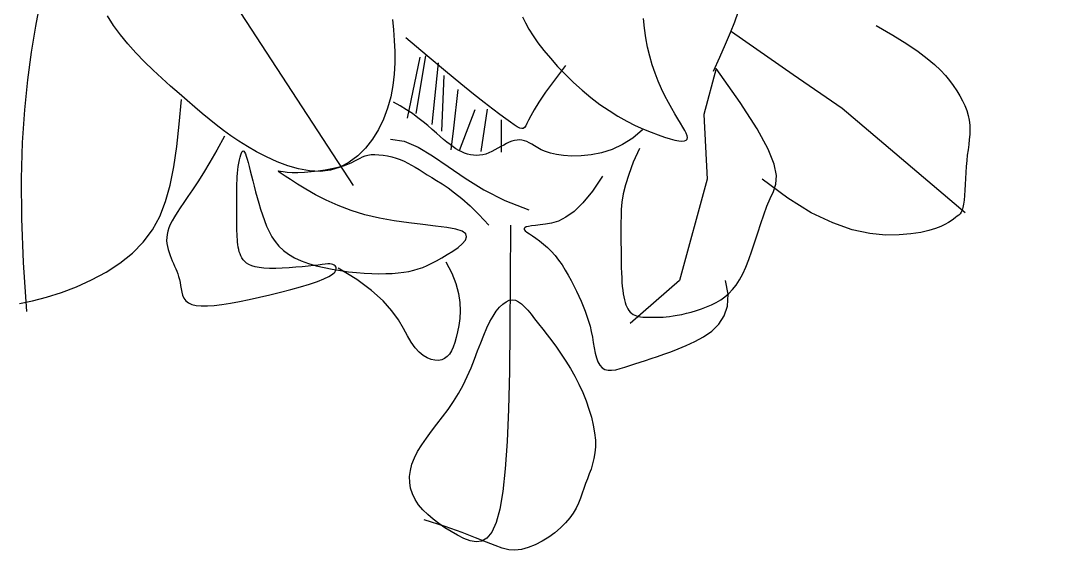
# Model space of a CAD drawing. Header units: metres. Extents: x 10 to 239, y 2 to 253.
# Drawn here: x 94.709 to 96.792, y 92.052 to 93.117 of the extents above; entities that cross this region are included whole.
import ezdxf

# ---------------------------------------------------------------- set-up
doc = ezdxf.new("R2010")
doc.units = ezdxf.units.M
doc.header["$MEASUREMENT"] = 0
doc.layers.add('1', color=7, linetype='Continuous')
doc.layers.add('cot200', color=9, linetype='Continuous')
doc.layers.add('bloques ARBOLES', color=7, linetype='Continuous', true_color=0xb8d897)

# ---------------------------------------------------------------- blocks, each defined once
blk = doc.blocks.new('A$C6F4E7DED')
for p, q in [((1322.96, 623.06), (1116.26, 306.06)), ((1382.65, 439.75), (1378.76, 460.59)), ((793.44, 451.19), (796.39, 443.14)), ((1317.46, 440.42), (1322.59, 448.45)), ((677.54, 440.24), (663.4, 432.07)), ((796.39, 443.14), (799.9, 434.25)), ((871.79, 438.05), (872.7, 446.15)), ((971.83, 442.42), (968.91, 437.14)), ((974.24, 447.44), (971.83, 442.42)), ((1083.42, 445.35), (1082.57, 436.73)), ((1311.75, 432.54), (1317.46, 440.42)), ((1386.25, 417.87), (1382.65, 439.75)), ((663.4, 432.07), (651.73, 424.85)), ((747.17, 399.01), (798.75, 435.09)), ((799.9, 434.25), (804.02, 424.42)), ((870.68, 430.04), (871.79, 438.05)), ((965.4, 431.57), (961.24, 425.64)), ((968.91, 437.14), (965.4, 431.57)), ((1082.57, 436.73), (1081.9, 427.75)), ((1305.46, 424.82), (1311.75, 432.54)), ((651.73, 424.85), (642.21, 418.44)), ((804.02, 424.42), (808.78, 413.56)), ((867.45, 414.6), (869.25, 422.21)), ((869.25, 422.21), (870.68, 430.04)), ((961.24, 425.64), (956.38, 419.34)), ((1054.2, 414.79), (1072.14, 429.94)), ((1081.9, 427.75), (1081.51, 418.49)), ((1298.7, 417.27), (1305.46, 424.82)), ((642.21, 418.44), (634.52, 412.73)), ((808.78, 413.56), (814.23, 401.59)), ((865.31, 407.27), (867.45, 414.6)), ((956.38, 419.34), (950.87, 412.76)), ((1038.91, 402.06), (1054.2, 414.79)), ((1055.7, 414.86), (1063.69, 366.39)), ((1060.49, 413.8), (1071.15, 362.66)), ((1081.51, 418.49), (1081.51, 409.03)), ((1291.61, 409.93), (1298.7, 417.27)), ((1389.42, 394.58), (1386.25, 417.87)), ((628.36, 407.57), (623.41, 402.83)), ((634.52, 412.73), (628.36, 407.57)), ((862.89, 400.24), (865.31, 407.27)), ((938.03, 406.74), (947.51, 394.38)), ((944.82, 406.01), (938.29, 399.23)), ((950.87, 412.76), (944.82, 406.01)), ((1045.03, 409), (1050.37, 357.34)), ((1081.51, 409.03), (1082, 399.45)), ((1284.31, 402.82), (1291.61, 409.93)), ((619.34, 398.37), (615.85, 394.07)), ((623.41, 402.83), (619.34, 398.37)), ((705.91, 370.66), (747.17, 399.01)), ((791.62, 375.73), (811.65, 404.17)), ((811.65, 404.17), (821.97, 365.51)), ((860.28, 393.54), (862.89, 400.24)), ((938.29, 399.23), (931.39, 392.52)), ((1026.01, 391.48), (1038.91, 402.06)), ((1040.24, 398.35), (1042.37, 351.48)), ((1082, 399.45), (1083.08, 389.85)), ((1269.61, 389.42), (1276.93, 395.98)), ((1276.93, 395.98), (1284.31, 402.82)), ((612.68, 389.82), (609.79, 385.58)), ((615.85, 394.07), (612.68, 389.82)), ((854.68, 381.25), (857.52, 387.2)), ((857.52, 387.2), (860.28, 393.54)), ((931.39, 392.52), (924.18, 386.02)), ((947.51, 394.38), (954.87, 384.21)), ((1015.24, 382.8), (1026.01, 391.48)), ((1083.08, 389.85), (1084.85, 380.3)), ((1262.48, 383.19), (1269.61, 389.42)), ((1391.99, 369.43), (1389.42, 394.58)), ((607.2, 381.37), (604.92, 377.19)), ((609.79, 385.58), (607.2, 381.37)), ((851.84, 375.73), (854.68, 381.25)), ((916.77, 379.84), (909.23, 374.1)), ((924.18, 386.02), (916.77, 379.84)), ((954.87, 384.21), (960.42, 375.98)), ((1006.34, 375.77), (1015.24, 382.8)), ((1028.51, 386.63), (1032.24, 354.14)), ((1084.85, 380.3), (1087.42, 370.9)), ((1255.67, 377.3), (1262.48, 383.19)), ((1262.31, 357.48), (1260.47, 378.11)), ((602.97, 373.04), (601.38, 368.92)), ((602.74, 283.05), (705.91, 370.66)), ((604.92, 377.19), (602.97, 373.04)), ((777.39, 353.54), (791.62, 375.73)), ((846.38, 366.07), (849.05, 370.66)), ((849.05, 370.66), (851.84, 375.73)), ((909.23, 374.1), (901.64, 368.9)), ((960.42, 375.98), (964.46, 369.48)), ((964.46, 369.48), (967.29, 364.47)), ((993.14, 365.66), (999.06, 370.14)), ((999.06, 370.14), (1006.34, 375.77)), ((1003.99, 370.12), (1009.32, 334.44)), ((1014.12, 369.59), (1027.44, 334.97)), ((1066.62, 366.31), (1071.56, 369.62)), ((1071.56, 369.62), (1076.83, 372.81)), ((1076.83, 372.81), (1082.46, 375.82)), ((1087.42, 370.9), (1090.87, 361.74)), ((1243.16, 366.57), (1249.26, 371.78)), ((1249.26, 371.78), (1255.67, 377.3)), ((1393.82, 341.98), (1391.99, 369.43)), ((599.3, 360.79), (598.85, 356.77)), ((600.15, 364.83), (599.3, 360.79)), ((601.38, 368.92), (600.15, 364.83)), ((821.97, 365.51), (819.39, 311.39)), ((841.62, 358.28), (843.88, 361.95)), ((843.88, 361.95), (846.38, 366.07)), ((894.11, 364.25), (886.72, 360.12)), ((901.64, 368.9), (894.11, 364.25)), ((967.29, 364.47), (969.22, 360.72)), ((969.22, 360.72), (970.54, 357.99)), ((984.37, 359.17), (988.32, 362.07)), ((988.32, 362.07), (993.14, 365.66)), ((992.26, 361.07), (992.26, 333.9)), ((1057.71, 359.56), (1062.01, 362.93)), ((1062.01, 362.93), (1066.62, 366.31)), ((1090.87, 361.74), (1095.16, 352.98)), ((1231.33, 356.89), (1237.23, 361.63)), ((1237.23, 361.63), (1243.16, 366.57)), ((598.85, 356.77), (598.73, 352.77)), ((598.73, 352.77), (598.89, 348.73)), ((768.12, 336.58), (777.39, 353.54)), ((836.78, 349.83), (838.01, 352.23)), ((838.01, 352.23), (839.64, 355.04)), ((839.64, 355.04), (841.62, 358.28)), ((872.73, 353.35), (866.31, 350.67)), ((879.57, 356.49), (872.73, 353.35)), ((873.55, 352.63), (881.61, 345.71)), ((886.72, 360.12), (879.57, 356.49)), ((970.54, 357.99), (971.55, 356.06)), ((971.55, 356.06), (972.54, 354.73)), ((972.54, 354.73), (973.63, 353.98)), ((973.63, 353.98), (974.93, 353.81)), ((974.93, 353.81), (976.55, 354.24)), ((976.55, 354.24), (978.59, 355.26)), ((978.59, 355.26), (981.17, 356.91)), ((981.17, 356.91), (984.37, 359.17)), ((1032.24, 354.14), (1034.37, 336.03)), ((1046.56, 350.05), (1050, 353.06)), ((1050, 353.06), (1053.71, 356.25)), ((1053.71, 356.25), (1057.71, 359.56)), ((1095.16, 352.98), (1100.24, 344.8)), ((1219.05, 347.81), (1225.32, 352.3)), ((1225.32, 352.3), (1231.33, 356.89)), ((1264.35, 338.75), (1262.31, 357.48)), ((598.89, 348.73), (599.25, 344.63)), ((599.25, 344.63), (599.75, 340.42)), ((835.72, 346.18), (835.99, 347.82)), ((836.01, 344.92), (835.72, 346.18)), ((835.99, 347.82), (836.78, 349.83)), ((836.87, 344.02), (836.01, 344.92)), ((838.33, 343.49), (836.87, 344.02)), ((840.4, 343.34), (838.33, 343.49)), ((843.09, 343.57), (840.4, 343.34)), ((846.42, 344.19), (843.09, 343.57)), ((850.41, 345.2), (846.42, 344.19)), ((855.06, 346.61), (850.41, 345.2)), ((860.39, 348.43), (855.06, 346.61)), ((866.31, 350.67), (860.39, 348.43)), ((881.61, 345.71), (890.18, 340.33)), ((968.54, 341.89), (970.62, 342.88)), ((970.62, 342.88), (972.68, 343.59)), ((972.68, 343.59), (974.72, 344.02)), ((974.72, 344.02), (976.77, 344.2)), ((976.77, 344.2), (978.83, 344.11)), ((978.83, 344.11), (980.94, 343.76)), ((980.94, 343.76), (983.09, 343.16)), ((983.09, 343.16), (985.31, 342.32)), ((1037.66, 342.42), (1040.43, 344.73)), ((1040.43, 344.73), (1043.38, 347.27)), ((1043.38, 347.27), (1046.56, 350.05)), ((1073.49, 343.09), (1061.82, 338.17)), ((1085.03, 344.89), (1073.49, 343.09)), ((1100.24, 344.8), (1106.05, 337.38)), ((1205.19, 338.88), (1212.39, 343.35)), ((1212.39, 343.35), (1219.05, 347.81)), ((1224.31, 347.47), (1230.78, 335.73)), ((599.75, 340.42), (600.33, 336.08)), ((600.33, 336.08), (600.92, 331.57)), ((762.94, 323.85), (768.12, 336.58)), ((876.13, 337.16), (881.23, 325.47)), ((890.18, 340.33), (899.03, 336.32)), ((899.03, 336.32), (907.94, 333.51)), ((950.71, 333.13), (954.94, 334.51)), ((954.94, 334.51), (958.5, 336.04)), ((958.5, 336.04), (961.51, 337.62)), ((961.51, 337.62), (964.11, 339.18)), ((964.11, 339.18), (966.41, 340.63)), ((966.41, 340.63), (968.54, 341.89)), ((985.31, 342.32), (987.6, 341.24)), ((987.6, 341.24), (989.97, 339.99)), ((989.97, 339.99), (992.4, 338.63)), ((992.4, 338.63), (994.87, 337.22)), ((994.87, 337.22), (997.39, 335.83)), ((997.39, 335.83), (999.94, 334.53)), ((999.94, 334.53), (1002.5, 333.37)), ((1022.85, 333.13), (1025.29, 334.16)), ((1025.29, 334.16), (1027.69, 335.39)), ((1027.69, 335.39), (1030.09, 336.82)), ((1030.09, 336.82), (1032.53, 338.47)), ((1032.53, 338.47), (1035.04, 340.33)), ((1035.04, 340.33), (1037.66, 342.42)), ((1061.82, 338.17), (1049.67, 330.9)), ((1106.05, 337.38), (1112.54, 330.9)), ((1189.01, 330.01), (1197.37, 334.38)), ((1197.37, 334.38), (1205.19, 338.88)), ((1207.53, 334.03), (1206.85, 332.62)), ((1208.19, 334.84), (1207.53, 334.03)), ((1208.83, 335.02), (1208.19, 334.84)), ((1209.47, 334.53), (1208.83, 335.02)), ((1210.11, 333.44), (1209.47, 334.53)), ((1230.78, 335.73), (1236.67, 325.51)), ((1266.81, 321.77), (1264.35, 338.75)), ((1394.72, 311.79), (1393.82, 341.98)), ((600.92, 331.57), (601.45, 326.86)), ((601.45, 326.86), (601.88, 321.92)), ((881.23, 325.47), (885.07, 315.35)), ((907.94, 333.51), (916.68, 331.75)), ((916.68, 331.75), (925.05, 330.88)), ((925.05, 330.88), (932.81, 330.73)), ((932.81, 330.73), (939.74, 331.15)), ((939.74, 331.15), (945.69, 331.98)), ((945.69, 331.98), (950.71, 333.13)), ((1002.5, 333.37), (1005.08, 332.44)), ((1005.08, 332.44), (1007.66, 331.77)), ((1007.66, 331.77), (1010.23, 331.38)), ((1010.23, 331.38), (1012.8, 331.25)), ((1012.8, 331.25), (1015.34, 331.36)), ((1015.34, 331.36), (1017.87, 331.73)), ((1017.87, 331.73), (1020.38, 332.32)), ((1020.38, 332.32), (1022.85, 333.13)), ((1049.67, 330.9), (1036.68, 322.02)), ((1073.57, 326.35), (1070.41, 324.82)), ((1076.87, 327.71), (1073.57, 326.35)), ((1080.34, 328.92), (1076.87, 327.71)), ((1083.94, 329.95), (1080.34, 328.92)), ((1087.59, 330.79), (1083.94, 329.95)), ((1091.21, 331.42), (1087.59, 330.79)), ((1094.74, 331.83), (1091.21, 331.42)), ((1098.08, 332), (1094.74, 331.83)), ((1101.18, 331.92), (1098.08, 332)), ((1103.95, 331.58), (1101.18, 331.92)), ((1106.35, 330.96), (1103.95, 331.58)), ((1108.5, 330.11), (1106.35, 330.96)), ((1110.55, 329.07), (1108.5, 330.11)), ((1112.65, 327.88), (1110.55, 329.07)), ((1112.54, 330.9), (1119.64, 325.53)), ((1114.95, 326.58), (1112.65, 327.88)), ((1117.61, 325.24), (1114.95, 326.58)), ((1120.77, 323.88), (1117.61, 325.24)), ((1119.64, 325.53), (1127.31, 321.46)), ((1171.24, 322.57), (1180.25, 326)), ((1180.25, 326), (1189.01, 330.01)), ((1204.6, 325.29), (1203.74, 321.96)), ((1205.4, 328.21), (1204.6, 325.29)), ((1206.14, 330.67), (1205.4, 328.21)), ((1206.85, 332.62), (1206.14, 330.67)), ((1210.72, 331.84), (1210.11, 333.44)), ((1211.3, 329.81), (1210.72, 331.84)), ((1211.85, 327.44), (1211.3, 329.81)), ((1212.34, 324.81), (1211.85, 327.44)), ((1236.67, 325.51), (1242.02, 316.67)), ((601.88, 321.92), (602.22, 316.86)), ((602.22, 316.86), (602.5, 311.79)), ((761.02, 314.34), (762.94, 323.85)), ((1036.68, 322.02), (1022.47, 312.3)), ((1057.74, 317.26), (1054.22, 315.04)), ((1061.04, 319.36), (1057.74, 317.26)), ((1064.21, 321.33), (1061.04, 319.36)), ((1067.31, 323.15), (1064.21, 321.33)), ((1070.41, 324.82), (1067.31, 323.15)), ((1124.58, 322.56), (1120.77, 323.88)), ((1129.14, 321.32), (1124.58, 322.56)), ((1127.31, 321.46), (1135.49, 318.87)), ((1134.32, 320.18), (1129.14, 321.32)), ((1139.92, 319.17), (1134.32, 320.18)), ((1135.49, 318.87), (1144.11, 317.85)), ((1145.75, 318.32), (1139.92, 319.17)), ((1144.11, 317.85), (1153.03, 318.28)), ((1151.62, 317.65), (1145.75, 318.32)), ((1157.34, 317.18), (1151.62, 317.65)), ((1153.03, 318.28), (1162.12, 319.92)), ((1162.72, 316.95), (1157.34, 317.18)), ((1162.12, 319.92), (1171.24, 322.57)), ((1167.57, 316.98), (1162.72, 316.95)), ((1171.7, 317.25), (1167.57, 316.98)), ((1175.03, 317.65), (1171.7, 317.25)), ((1177.48, 318.03), (1175.03, 317.65)), ((1176.78, 316.09), (1178.69, 317.4)), ((1178.96, 318.21), (1177.48, 318.03)), ((1178.69, 317.4), (1179.39, 318.05)), ((1179.39, 318.05), (1178.96, 318.21)), ((1202.81, 318.26), (1201.81, 314.25)), ((1203.74, 321.96), (1202.81, 318.26)), ((1212.77, 322.01), (1212.34, 324.81)), ((1213.13, 319.12), (1212.77, 322.01)), ((1213.41, 316.23), (1213.13, 319.12)), ((1242.02, 316.67), (1246.85, 309.03)), ((1269.89, 306.41), (1266.81, 321.77)), ((602.5, 311.79), (602.74, 306.83)), ((751.56, 295.24), (772.96, 311.39)), ((761.51, 307.04), (761.02, 314.34)), ((819.39, 311.39), (842.6, 226.35)), ((885.07, 315.35), (887.82, 306.57)), ((907.08, 313.97), (915.54, 301.15)), ((1022.47, 312.3), (1006.69, 302.49)), ((1046.3, 310.17), (1041.76, 307.35)), ((1050.43, 312.68), (1046.3, 310.17)), ((1054.22, 315.04), (1050.43, 312.68)), ((1163.23, 307.18), (1169.05, 310.95)), ((1169.05, 310.95), (1173.58, 313.97)), ((1173.58, 313.97), (1176.78, 316.09)), ((1200.72, 309.96), (1199.55, 305.45)), ((1201.81, 314.25), (1200.72, 309.96)), ((1213.63, 313.35), (1213.41, 316.23)), ((1213.78, 310.49), (1213.63, 313.35)), ((1213.88, 307.69), (1213.78, 310.49)), ((1213.94, 304.94), (1213.88, 307.69)), ((1246.85, 309.03), (1251.18, 302.44)), ((1394.54, 278.43), (1394.72, 311.79)), ((602.74, 306.83), (602.99, 302.09)), ((602.99, 302.09), (603.27, 297.68)), ((763.55, 300.96), (761.51, 307.04)), ((766.3, 295.07), (763.55, 300.96)), ((887.82, 306.57), (889.67, 298.91)), ((889.67, 298.91), (890.79, 292.12)), ((915.54, 301.15), (923.49, 291.4)), ((1006.69, 302.49), (988.98, 293.35)), ((1031.22, 299.96), (1025.09, 295)), ((1036.76, 304.01), (1031.22, 299.96)), ((1041.76, 307.35), (1036.76, 304.01)), ((1148.12, 298.29), (1156.22, 302.89)), ((1156.22, 302.89), (1163.23, 307.18)), ((1198.3, 300.76), (1196.97, 295.96)), ((1199.55, 305.45), (1198.3, 300.76)), ((1213.98, 302.27), (1213.94, 304.94)), ((1213.99, 299.69), (1213.98, 302.27)), ((1213.99, 297.22), (1213.99, 299.69)), ((1251.18, 302.44), (1255.04, 296.74)), ((1273.79, 292.53), (1269.89, 306.41)), ((603.27, 297.68), (603.6, 293.73)), ((603.6, 293.73), (604.03, 290.35)), ((604.03, 290.35), (604.58, 287.61)), ((731.84, 283.13), (751.56, 295.24)), ((769.06, 288.58), (766.3, 295.07)), ((890.79, 292.12), (891.36, 285.97)), ((923.49, 291.4), (930.92, 284.29)), ((988.98, 293.35), (968.97, 285.62)), ((1025.09, 295), (1018.3, 288.94)), ((1128.97, 289.09), (1139, 293.62)), ((1139, 293.62), (1148.12, 298.29)), ((1195.56, 291.09), (1194.07, 286.19)), ((1196.97, 295.96), (1195.56, 291.09)), ((1213.99, 294.86), (1213.99, 297.22)), ((1213.99, 292.6), (1213.99, 294.86)), ((1213.99, 290.4), (1213.99, 292.6)), ((1213.99, 288.25), (1213.99, 290.4)), ((1255.04, 296.74), (1258.47, 291.76)), ((1258.47, 291.76), (1261.49, 287.34)), ((1278.72, 280), (1273.79, 292.53)), ((604.58, 287.61), (605.25, 285.44)), ((605.25, 285.44), (606.07, 283.73)), ((606.07, 283.73), (607.04, 282.35)), ((607.04, 282.35), (608.17, 281.19)), ((713.8, 274.54), (731.84, 283.13)), ((771.7, 281.49), (769.06, 288.58)), ((774.25, 273.99), (771.7, 281.49)), ((891.36, 285.97), (891.57, 280.24)), ((930.92, 284.29), (937.81, 279.37)), ((1010.79, 281.59), (1002.5, 272.74)), ((1018.3, 288.94), (1010.79, 281.59)), ((1094.34, 278.48), (1106.53, 281.33)), ((1106.53, 281.33), (1118.12, 284.91)), ((1118.12, 284.91), (1128.97, 289.09)), ((1192.5, 281.33), (1190.83, 276.54)), ((1194.07, 286.19), (1192.5, 281.33)), ((1213.99, 286.12), (1213.99, 288.25)), ((1213.99, 283.99), (1213.99, 286.12)), ((1213.99, 281.83), (1213.99, 283.99)), ((1213.99, 279.61), (1213.99, 281.83)), ((1261.49, 287.34), (1264.12, 283.35)), ((1264.12, 283.35), (1266.38, 279.7)), ((608.17, 281.19), (609.47, 280.14)), ((609.47, 280.14), (610.95, 279.08)), ((610.95, 279.08), (612.63, 277.89)), ((612.63, 277.89), (614.53, 276.49)), ((614.53, 276.49), (616.81, 274.92)), ((616.81, 274.92), (619.65, 273.23)), ((619.65, 273.23), (623.21, 271.5)), ((697.42, 268.93), (713.8, 274.54)), ((776.75, 266.29), (774.25, 273.99)), ((891.57, 280.24), (891.6, 274.67)), ((891.6, 274.67), (891.6, 269.09)), ((937.81, 279.37), (944.13, 276.21)), ((944.13, 276.21), (949.87, 274.38)), ((949.87, 274.38), (955.01, 273.44)), ((955.01, 273.44), (959.52, 272.95)), ((959.52, 272.95), (963.39, 272.55)), ((963.39, 272.55), (966.6, 272.15)), ((984.45, 272.74), (984.52, 226.93)), ((1047.22, 271.93), (1057.95, 273.17)), ((1057.95, 273.17), (1069.65, 274.56)), ((1069.65, 274.56), (1081.92, 276.28)), ((1081.92, 276.28), (1094.34, 278.48)), ((1190.83, 276.54), (1189.01, 271.87)), ((1213.94, 270.16), (1213.97, 272.57)), ((1213.97, 272.57), (1213.98, 274.97)), ((1213.98, 274.97), (1213.99, 277.32)), ((1213.99, 277.32), (1213.99, 279.61)), ((1266.38, 279.7), (1268.28, 276.36)), ((1268.28, 276.36), (1269.84, 273.27)), ((1269.84, 273.27), (1271.07, 270.39)), ((1284.9, 268.68), (1278.72, 280)), ((1393.1, 241.44), (1394.54, 278.43)), ((623.21, 271.5), (627.69, 269.79)), ((627.69, 269.79), (633.24, 268.17)), ((633.24, 268.17), (640.06, 266.69)), ((640.06, 266.69), (648.31, 265.44)), ((648.31, 265.44), (658.14, 264.54)), ((658.14, 264.54), (669.6, 264.46)), ((669.6, 264.46), (682.69, 265.75)), ((682.69, 265.75), (697.42, 268.93)), ((779.22, 258.6), (776.75, 266.29)), ((891.6, 269.09), (891.59, 263.51)), ((968.5, 265.33), (965.99, 263.63)), ((966.6, 272.15), (969.17, 271.71)), ((970.53, 266.78), (968.5, 265.33)), ((969.17, 271.71), (971.07, 271.21)), ((971.98, 268.01), (970.53, 266.78)), ((971.07, 271.21), (972.31, 270.61)), ((972.77, 269.04), (971.98, 268.01)), ((972.31, 270.61), (972.88, 269.9)), ((972.88, 269.9), (972.77, 269.04)), ((1021.13, 262.89), (1021.89, 265.43)), ((1021.89, 265.43), (1024.86, 267.58)), ((1024.86, 267.58), (1030.27, 269.3)), ((1030.27, 269.3), (1037.86, 270.7)), ((1037.86, 270.7), (1047.22, 271.93)), ((1186.96, 267.35), (1184.6, 263.02)), ((1189.01, 271.87), (1186.96, 267.35)), ((1213.7, 263), (1213.81, 265.35)), ((1213.81, 265.35), (1213.88, 267.75)), ((1213.88, 267.75), (1213.94, 270.16)), ((1271.07, 270.39), (1271.98, 267.65)), ((1271.98, 267.65), (1272.57, 265.01)), ((1272.57, 265.01), (1272.88, 262.43)), ((1292.52, 258.43), (1284.9, 268.68)), ((781.68, 251.1), (779.22, 258.6)), ((891.58, 257.97), (891.55, 252.52)), ((891.59, 263.51), (891.58, 257.97)), ((956.69, 256.9), (953.35, 254.04)), ((959.98, 259.44), (956.69, 256.9)), ((963.12, 261.68), (959.98, 259.44)), ((965.99, 263.63), (963.12, 261.68)), ((1022.21, 260.06), (1021.13, 262.89)), ((1024.75, 257.06), (1022.21, 260.06)), ((1028.37, 253.98), (1024.75, 257.06)), ((1178.65, 255.05), (1174.92, 251.49)), ((1181.86, 258.91), (1178.65, 255.05)), ((1184.6, 263.02), (1181.86, 258.91)), ((1212.83, 254.31), (1213.14, 256.36)), ((1213.14, 256.36), (1213.38, 258.5)), ((1213.38, 258.5), (1213.56, 260.71)), ((1213.56, 260.71), (1213.7, 263)), ((1272.68, 257.29), (1272.25, 254.74)), ((1272.91, 259.85), (1272.68, 257.29)), ((1272.88, 262.43), (1272.91, 259.85)), ((1301.7, 249.14), (1292.52, 258.43)), ((784.17, 244.01), (781.68, 251.1)), ((891.5, 247.23), (891.42, 242.14)), ((891.55, 252.52), (891.5, 247.23)), ((946.92, 247.28), (943.93, 243.42)), ((950.06, 250.83), (946.92, 247.28)), ((953.35, 254.04), (950.06, 250.83)), ((1032.71, 250.91), (1028.37, 253.98)), ((1037.4, 247.97), (1032.71, 250.91)), ((1042.05, 245.25), (1037.4, 247.97)), ((1170.57, 248.26), (1165.58, 245.37)), ((1174.92, 251.49), (1170.57, 248.26)), ((1209.69, 245.25), (1210.58, 246.9)), ((1210.58, 246.9), (1211.32, 248.63)), ((1211.32, 248.63), (1211.94, 250.44)), ((1211.94, 250.44), (1212.43, 252.34)), ((1212.43, 252.34), (1212.83, 254.31)), ((1270.04, 247.33), (1269.11, 244.97)), ((1270.89, 249.75), (1270.04, 247.33)), ((1271.64, 252.23), (1270.89, 249.75)), ((1272.25, 254.74), (1271.64, 252.23)), ((1312.22, 240.77), (1301.7, 249.14)), ((786.72, 237.52), (784.17, 244.01)), ((789.34, 231.79), (786.72, 237.52)), ((891.31, 237.31), (891.17, 232.79)), ((891.42, 242.14), (891.31, 237.31)), ((941.09, 239.33), (938.4, 235.05)), ((943.93, 243.42), (941.09, 239.33)), ((1038.61, 241.81), (1033.62, 232.45)), ((1046.38, 242.83), (1042.05, 245.25)), ((1050.4, 240.71), (1046.38, 242.83)), ((1054.23, 238.88), (1050.4, 240.71)), ((1057.95, 237.3), (1054.23, 238.88)), ((1061.68, 235.97), (1057.95, 237.3)), ((1130.5, 236.28), (1130.76, 237.48)), ((1130.76, 237.48), (1131.42, 238.47)), ((1131.42, 238.47), (1132.32, 239.24)), ((1132.32, 239.24), (1133.34, 239.76)), ((1133.34, 239.76), (1134.52, 240.07)), ((1134.52, 240.07), (1135.94, 240.19)), ((1135.94, 240.19), (1137.69, 240.15)), ((1137.69, 240.15), (1139.84, 239.96)), ((1139.84, 239.96), (1142.47, 239.66)), ((1147.52, 238.7), (1140.84, 237.06)), ((1142.47, 239.66), (1145.67, 239.26)), ((1145.67, 239.26), (1149.51, 238.81)), ((1153.94, 240.61), (1147.52, 238.7)), ((1149.51, 238.81), (1154.04, 238.31)), ((1160, 242.83), (1153.94, 240.61)), ((1154.04, 238.31), (1159.11, 237.81)), ((1159.11, 237.81), (1164.56, 237.33)), ((1165.58, 245.37), (1160, 242.83)), ((1164.56, 237.33), (1170.2, 236.93)), ((1195.23, 237.1), (1198.63, 237.76)), ((1198.63, 237.76), (1201.48, 238.62)), ((1201.48, 238.62), (1203.83, 239.67)), ((1203.83, 239.67), (1205.77, 240.87)), ((1205.77, 240.87), (1207.35, 242.22)), ((1207.35, 242.22), (1208.63, 243.68)), ((1208.63, 243.68), (1209.69, 245.25)), ((1266.24, 238.28), (1265.32, 236.13)), ((1267.19, 240.45), (1266.24, 238.28)), ((1268.15, 242.67), (1267.19, 240.45)), ((1269.11, 244.97), (1268.15, 242.67)), ((1323.75, 233.32), (1312.22, 240.77)), ((1390.26, 200.39), (1393.1, 241.44)), ((792.06, 226.79), (789.34, 231.79)), ((890.99, 228.62), (890.76, 224.79)), ((891.17, 232.79), (890.99, 228.62)), ((935.85, 230.65), (933.44, 226.19)), ((938.4, 235.05), (935.85, 230.65)), ((1033.62, 232.45), (1030.11, 223.68)), ((1065.5, 234.86), (1061.68, 235.97)), ((1069.53, 233.95), (1065.5, 234.86)), ((1073.86, 233.22), (1069.53, 233.95)), ((1078.57, 232.66), (1073.86, 233.22)), ((1083.65, 232.26), (1078.57, 232.66)), ((1089.08, 232.04), (1083.65, 232.26)), ((1094.81, 231.99), (1089.08, 232.04)), ((1100.83, 232.12), (1094.81, 231.99)), ((1107.1, 232.44), (1100.83, 232.12)), ((1113.6, 232.95), (1107.1, 232.44)), ((1113.26, 227.13), (1128.88, 236.66)), ((1120.28, 233.65), (1113.6, 232.95)), ((1127.12, 234.56), (1120.28, 233.65)), ((1134, 235.69), (1127.12, 234.56)), ((1130.81, 234.89), (1130.5, 236.28)), ((1131.85, 233.31), (1130.81, 234.89)), ((1133.77, 231.56), (1131.85, 233.31)), ((1136.74, 229.67), (1133.77, 231.56)), ((1140.84, 237.06), (1134, 235.69)), ((1140.92, 227.64), (1136.74, 229.67)), ((1170.2, 236.93), (1175.86, 236.62)), ((1175.86, 236.62), (1181.37, 236.45)), ((1181.37, 236.45), (1186.54, 236.45)), ((1186.54, 236.45), (1191.21, 236.66)), ((1191.21, 236.66), (1195.23, 237.1)), ((1262.89, 229.5), (1262.24, 227.13)), ((1263.63, 231.77), (1262.89, 229.5)), ((1264.44, 233.97), (1263.63, 231.77)), ((1265.32, 236.13), (1264.44, 233.97)), ((1335.98, 226.76), (1323.75, 233.32)), ((794.91, 222.44), (792.06, 226.79)), ((797.89, 218.67), (794.91, 222.44)), ((801.6, 214.72), (803.91, 226.35)), ((842.6, 226.35), (883.86, 190.27)), ((890.48, 221.29), (890.15, 218.08)), ((890.76, 224.79), (890.48, 221.29)), ((931.16, 221.73), (929, 217.33)), ((933.44, 226.19), (931.16, 221.73)), ((984.52, 226.93), (984.77, 186.02)), ((1030.11, 223.68), (1027.89, 215.5)), ((1100.9, 217.93), (1113.26, 227.13)), ((1146.4, 225.49), (1140.92, 227.64)), ((1153.02, 223.26), (1146.4, 225.49)), ((1160.55, 220.99), (1153.02, 223.26)), ((1168.75, 218.73), (1160.55, 220.99)), ((1261.26, 221.99), (1260.82, 219.27)), ((1261.7, 224.63), (1261.26, 221.99)), ((1262.24, 227.13), (1261.7, 224.63)), ((1348.58, 221.08), (1335.98, 226.76)), ((1361.24, 216.27), (1348.58, 221.08)), ((801.04, 215.41), (797.89, 218.67)), ((804.37, 212.57), (801.04, 215.41)), ((802.07, 204.84), (801.6, 214.72)), ((807.9, 210.09), (804.37, 212.57)), ((889.3, 212.5), (888.77, 210.08)), ((889.76, 215.16), (889.3, 212.5)), ((890.15, 218.08), (889.76, 215.16)), ((926.96, 213.04), (925.06, 208.83)), ((929, 217.33), (926.96, 213.04)), ((1027.89, 215.5), (1026.74, 207.91)), ((1091.31, 209.14), (1100.9, 217.93)), ((1177.39, 216.5), (1168.75, 218.73)), ((1186.25, 214.35), (1177.39, 216.5)), ((1195.09, 212.32), (1186.25, 214.35)), ((1203.67, 210.46), (1195.09, 212.32)), ((1258.38, 211.52), (1256.81, 209.35)), ((1259.5, 213.95), (1258.38, 211.52)), ((1260.28, 216.56), (1259.5, 213.95)), ((1260.82, 219.27), (1260.28, 216.56)), ((1373.64, 212.31), (1361.24, 216.27)), ((1385.45, 209.2), (1373.64, 212.31)), ((804.85, 196.52), (802.07, 204.84)), ((811.65, 207.88), (807.9, 210.09)), ((815.63, 205.89), (811.65, 207.88)), ((819.78, 204.09), (815.63, 205.89)), ((824.03, 202.48), (819.78, 204.09)), ((828.31, 201.06), (824.03, 202.48)), ((885.84, 202.48), (884.89, 201.06)), ((886.71, 204.09), (885.84, 202.48)), ((887.48, 205.89), (886.71, 204.09)), ((888.16, 207.88), (887.48, 205.89)), ((888.77, 210.08), (888.16, 207.88)), ((923.28, 204.67), (921.64, 200.53)), ((925.06, 208.83), (923.28, 204.67)), ((972.57, 204.28), (969.9, 201.33)), ((975.15, 206.7), (972.57, 204.28)), ((977.67, 208.51), (975.15, 206.7)), ((980.18, 209.64), (977.67, 208.51)), ((982.73, 210.03), (980.18, 209.64)), ((985.35, 209.63), (982.73, 210.03)), ((988.02, 208.45), (985.35, 209.63)), ((990.74, 206.52), (988.02, 208.45)), ((993.48, 203.85), (990.74, 206.52)), ((996.21, 200.49), (993.48, 203.85)), ((1026.74, 207.91), (1026.45, 200.89)), ((1083.99, 200.85), (1091.31, 209.14)), ((1211.81, 208.79), (1203.67, 210.46)), ((1219.42, 207.37), (1211.81, 208.79)), ((1226.46, 206.23), (1219.42, 207.37)), ((1232.9, 205.41), (1226.46, 206.23)), ((1238.7, 204.96), (1232.9, 205.41)), ((1243.81, 204.9), (1238.7, 204.96)), ((1248.2, 205.29), (1243.81, 204.9)), ((1251.82, 206.16), (1248.2, 205.29)), ((1254.66, 207.54), (1251.82, 206.16)), ((1256.81, 209.35), (1254.66, 207.54)), ((1396.44, 206.91), (1385.45, 209.2)), ((809.47, 189.57), (804.85, 196.52)), ((832.55, 199.82), (828.31, 201.06)), ((836.67, 198.76), (832.55, 199.82)), ((840.62, 197.87), (836.67, 198.76)), ((844.32, 197.14), (840.62, 197.87)), ((847.71, 196.58), (844.32, 197.14)), ((850.81, 196.15), (847.71, 196.58)), ((853.66, 195.85), (850.81, 196.15)), ((856.3, 195.64), (853.66, 195.85)), ((858.75, 195.52), (856.3, 195.64)), ((861.06, 195.45), (858.75, 195.52)), ((863.26, 195.43), (861.06, 195.45)), ((865.38, 195.43), (863.26, 195.43)), ((867.45, 195.43), (865.38, 195.43)), ((869.48, 195.45), (867.45, 195.43)), ((871.44, 195.52), (869.48, 195.45)), ((873.33, 195.64), (871.44, 195.52)), ((875.14, 195.85), (873.33, 195.64)), ((876.87, 196.15), (875.14, 195.85)), ((878.49, 196.58), (876.87, 196.15)), ((880, 197.14), (878.49, 196.58)), ((881.39, 197.87), (880, 197.14)), ((882.66, 198.76), (881.39, 197.87)), ((883.83, 199.82), (882.66, 198.76)), ((884.89, 201.06), (883.83, 199.82)), ((920.14, 196.36), (918.78, 192.14)), ((921.64, 200.53), (920.14, 196.36)), ((964.06, 194.04), (960.81, 189.84)), ((967.07, 197.89), (964.06, 194.04)), ((969.9, 201.33), (967.07, 197.89)), ((998.93, 196.44), (996.21, 200.49)), ((1001.61, 191.74), (998.93, 196.44)), ((1026.45, 200.89), (1026.82, 194.43)), ((1026.82, 194.43), (1027.65, 188.53)), ((1078.45, 193.14), (1083.99, 200.85)), ((815.45, 183.81), (809.47, 189.57)), ((917.58, 187.83), (916.53, 183.4)), ((918.78, 192.14), (917.58, 187.83)), ((957.29, 185.35), (953.56, 180.58)), ((960.81, 189.84), (957.29, 185.35)), ((984.77, 186.02), (985.25, 149.86)), ((1004.22, 186.41), (1001.61, 191.74)), ((1006.77, 180.49), (1004.22, 186.41)), ((1027.65, 188.53), (1028.72, 183.18)), ((1070.76, 179.82), (1074.2, 186.1)), ((1074.2, 186.1), (1078.45, 193.14)), ((822.32, 179.06), (815.45, 183.81)), ((829.59, 175.12), (822.32, 179.06)), ((915.63, 178.83), (914.82, 174.23)), ((916.53, 183.4), (915.63, 178.83)), ((953.56, 180.58), (949.68, 175.53)), ((1009.31, 174.07), (1006.77, 180.49)), ((1028.72, 183.18), (1029.88, 178.38)), ((1029.88, 178.38), (1031.11, 174.12)), ((1067.63, 174.38), (1070.76, 179.82)), ((836.8, 171.8), (829.59, 175.12)), ((843.54, 168.95), (836.8, 171.8)), ((849.8, 166.49), (843.54, 168.95)), ((914.02, 169.71), (913.15, 165.41)), ((914.82, 174.23), (914.02, 169.71)), ((945.71, 170.19), (941.72, 164.58)), ((949.68, 175.53), (945.71, 170.19)), ((1011.89, 167.27), (1009.31, 174.07)), ((1014.59, 160.21), (1011.89, 167.27)), ((1031.11, 174.12), (1032.45, 170.4)), ((1032.45, 170.4), (1033.94, 167.21)), ((1033.94, 167.21), (1035.6, 164.56)), ((1061.06, 166.18), (1064.4, 169.84)), ((1064.4, 169.84), (1067.63, 174.38)), ((855.62, 164.34), (849.8, 166.49)), ((861.06, 162.46), (855.62, 164.34)), ((866.16, 160.78), (861.06, 162.46)), ((870.98, 159.24), (866.16, 160.78)), ((875.57, 157.78), (870.98, 159.24)), ((912.14, 161.46), (910.91, 157.97)), ((913.15, 165.41), (912.14, 161.46)), ((937.78, 158.68), (933.94, 152.5)), ((941.72, 164.58), (937.78, 158.68)), ((1017.47, 152.98), (1014.59, 160.21)), ((1035.6, 164.56), (1037.49, 162.44)), ((1037.49, 162.44), (1039.63, 160.84)), ((1039.63, 160.84), (1042.05, 159.78)), ((1042.05, 159.78), (1044.78, 159.24)), ((1044.78, 159.24), (1047.77, 159.28)), ((1047.77, 159.28), (1050.95, 159.94)), ((1050.95, 159.94), (1054.27, 161.28)), ((1054.27, 161.28), (1057.66, 163.34)), ((1057.66, 163.34), (1061.06, 166.18)), ((880, 156.34), (875.57, 157.78)), ((884.28, 154.89), (880, 156.34)), ((888.4, 153.51), (884.28, 154.89)), ((892.33, 152.31), (888.4, 153.51)), ((896.01, 151.4), (892.33, 152.31)), ((899.41, 150.9), (896.01, 151.4)), ((902.48, 150.9), (899.41, 150.9)), ((905.2, 151.54), (902.48, 150.9)), ((907.51, 152.9), (905.2, 151.54)), ((909.39, 155.08), (907.51, 152.9)), ((910.91, 157.97), (909.39, 155.08)), ((933.94, 152.5), (930.29, 146.03)), ((985.25, 149.86), (986.03, 118.28)), ((1020.6, 145.7), (1017.47, 152.98)), ((930.29, 146.03), (926.87, 139.3)), ((1024.05, 138.48), (1020.6, 145.7)), ((923.73, 132.39), (920.92, 125.38)), ((926.87, 139.3), (923.73, 132.39)), ((1027.86, 131.43), (1024.05, 138.48)), ((920.92, 125.38), (918.47, 118.38)), ((1032.09, 124.64), (1027.86, 131.43)), ((1036.62, 118.11), (1032.09, 124.64)), ((918.47, 118.38), (916.42, 111.48)), ((986.03, 118.28), (987.17, 91.1)), ((1041.31, 111.81), (1036.62, 118.11)), ((916.42, 111.48), (914.81, 104.78)), ((1046.03, 105.71), (1041.31, 111.81)), ((1050.62, 99.8), (1046.03, 105.71)), ((913.69, 98.37), (913.09, 92.34)), ((914.81, 104.78), (913.69, 98.37)), ((1054.94, 94.04), (1050.62, 99.8)), ((913.09, 92.34), (913.04, 86.78)), ((987.17, 91.1), (988.71, 68.16)), ((1058.87, 88.42), (1054.94, 94.04)), ((1062.25, 82.89), (1058.87, 88.42)), ((913.04, 86.78), (913.46, 81.63)), ((913.46, 81.63), (914.28, 76.83)), ((1064.97, 77.46), (1062.25, 82.89)), ((914.28, 76.83), (915.4, 72.32)), ((915.4, 72.32), (916.75, 68.03)), ((1067, 72.12), (1064.97, 77.46)), ((1068.33, 66.87), (1067, 72.12)), ((916.75, 68.03), (918.23, 63.9)), ((918.23, 63.9), (919.76, 59.85)), ((988.71, 68.16), (990.72, 49.31)), ((1068.97, 61.74), (1068.33, 66.87)), ((1068.9, 56.73), (1068.97, 61.74)), ((919.76, 59.85), (921.26, 55.84)), ((921.26, 55.84), (922.67, 51.79)), ((1068.12, 51.85), (1068.9, 56.73)), ((922.67, 51.79), (924.06, 47.71)), ((924.06, 47.71), (925.55, 43.6)), ((990.72, 49.31), (993.26, 34.36)), ((1064.4, 42.52), (1066.62, 47.11)), ((1066.62, 47.11), (1068.12, 51.85)), ((925.55, 43.6), (927.23, 39.46)), ((927.23, 39.46), (929.21, 35.3)), ((929.21, 35.3), (931.6, 31.13)), ((1057.92, 33.84), (1061.48, 38.09)), ((1061.48, 38.09), (1064.4, 42.52)), ((931.6, 31.13), (934.5, 26.95)), ((934.5, 26.95), (938.03, 22.76)), ((993.26, 34.36), (996.36, 23.11)), ((1049.3, 25.88), (1053.83, 29.76)), ((1053.83, 29.76), (1057.92, 33.84)), ((938.03, 22.76), (942.23, 18.6)), ((942.23, 18.6), (947.03, 14.56)), ((996.36, 23.11), (999.98, 15.17)), ((1025.01, 14.8), (1039.17, 19.8)), ((1034.05, 15.47), (1039.32, 18.72)), ((1039.17, 19.8), (1056.66, 25.34)), ((1039.32, 18.72), (1044.43, 22.2)), ((1044.43, 22.2), (1049.3, 25.88)), ((947.03, 14.56), (952.28, 10.77)), ((952.28, 10.77), (957.85, 7.36)), ((999.98, 15.17), (1004.05, 10.1)), ((1004.05, 10.1), (1008.49, 7.46)), ((1004.6, 6.71), (1013.66, 10.41)), ((1013.66, 10.41), (1025.01, 14.8)), ((1018.26, 7.72), (1023.44, 9.75)), ((1023.44, 9.75), (1028.72, 12.46)), ((1028.72, 12.46), (1034.05, 15.47)), ((957.85, 7.36), (963.6, 4.45)), ((963.6, 4.45), (969.4, 2.17)), ((969.4, 2.17), (975.1, 0.64)), ((975.1, 0.64), (980.58, 0)), ((980.58, 0), (985.81, 0.33)), ((985.81, 0.33), (991.2, 1.6)), ((991.2, 1.6), (997.29, 3.75)), ((997.29, 3.75), (1004.6, 6.71)), ((1008.49, 7.46), (1013.25, 6.82)), ((1013.25, 6.82), (1018.26, 7.72))]:
    blk.add_line(p, q)
blk = doc.blocks.new('asddsd')
at = {"layer": 'bloques ARBOLES', "xscale": -0.002370408896531757, "yscale": 0.002370408896531757, "zscale": 0.002370408896531757}
blk.add_blockref('A$C6F4E7DED', (79.6269, 8.2581, 0.7784), dxfattribs=at)

msp = doc.modelspace()

# ---------------------------------------------------------------- linework, layer by layer
at = {"layer": 'cot200'}
msp.add_open_spline([(83.57738, 109.55945), (85.43068, 104.5297), (87.62816, 99.61053), (89.90867, 95.3384), (92.3573, 90.75133), (94.90166, 86.91023), (97.54056, 83.80593)], degree=3, knots=[0.53209812, 0.53209812, 0.53209812, 0.53209812, 0.8873596, 0.8873596, 0.8873596, 1.26881168, 1.26881168, 1.26881168, 1.26881168], dxfattribs=at)

# ---------------------------------------------------------------- block references
at = {"layer": '1', "lineweight": 0}
msp.add_blockref('asddsd', (18.38943, 83.80593), dxfattribs=at)

doc.saveas('drawing.dxf')
